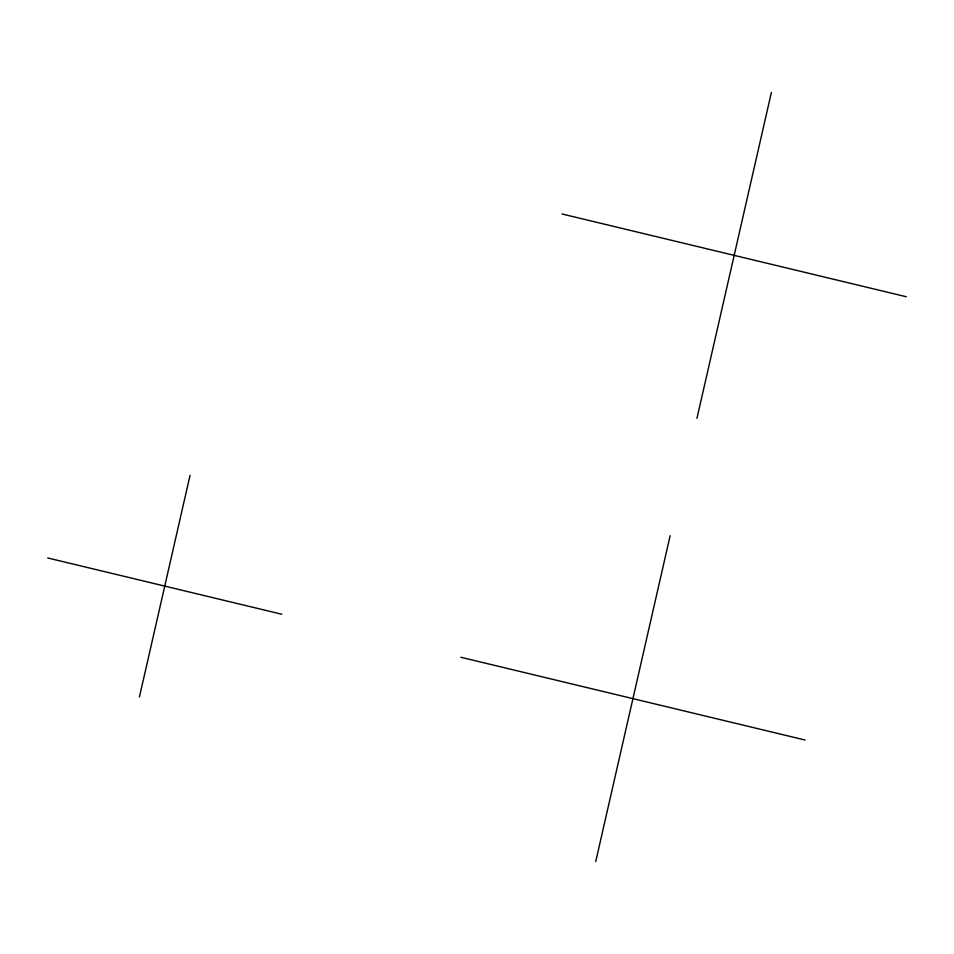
<?xml version="1.0" encoding="UTF-8"?>
<svg xmlns="http://www.w3.org/2000/svg" width="954" height="954" viewBox="0 0 954 954"><rect width="100%" height="100%" fill="white"/><g stroke="black" fill="none" stroke-linecap="round" stroke-linejoin="round"><path stroke-width="1.43" d="M139.439 696.921L190.061 475.283M595.713 861.605L670.149 535.671M696.957 418.329L771.392 92.395M562.049 213.982L906.3 296.742M47.7 557.959L281.788 614.233M460.806 657.258L805.057 740.018"/></g></svg>
